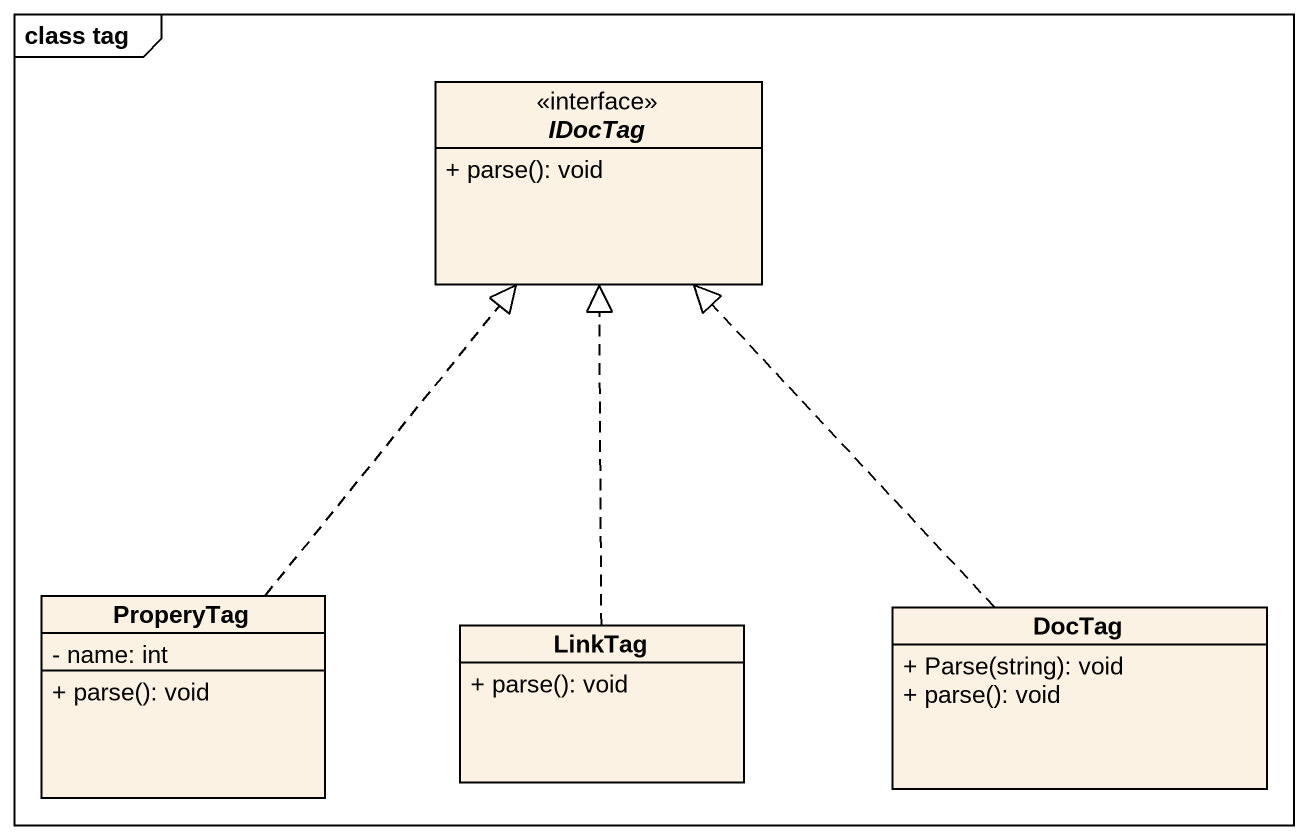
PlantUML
@startuml
mainframe class tag
hide circle
hide empty members
skinparam classAttributeIconSize 0
interface IDocTag <<interface>> {
  + parse(): void
}
class ProperyTag {
  - name: int
  + parse(): void
}
class LinkTag {
  + parse(): void
}
class DocTag {
  + Parse(string): void
  + parse(): void
}
ProperyTag .up.|> IDocTag
LinkTag .up.|> IDocTag
DocTag .up.|> IDocTag
@enduml
